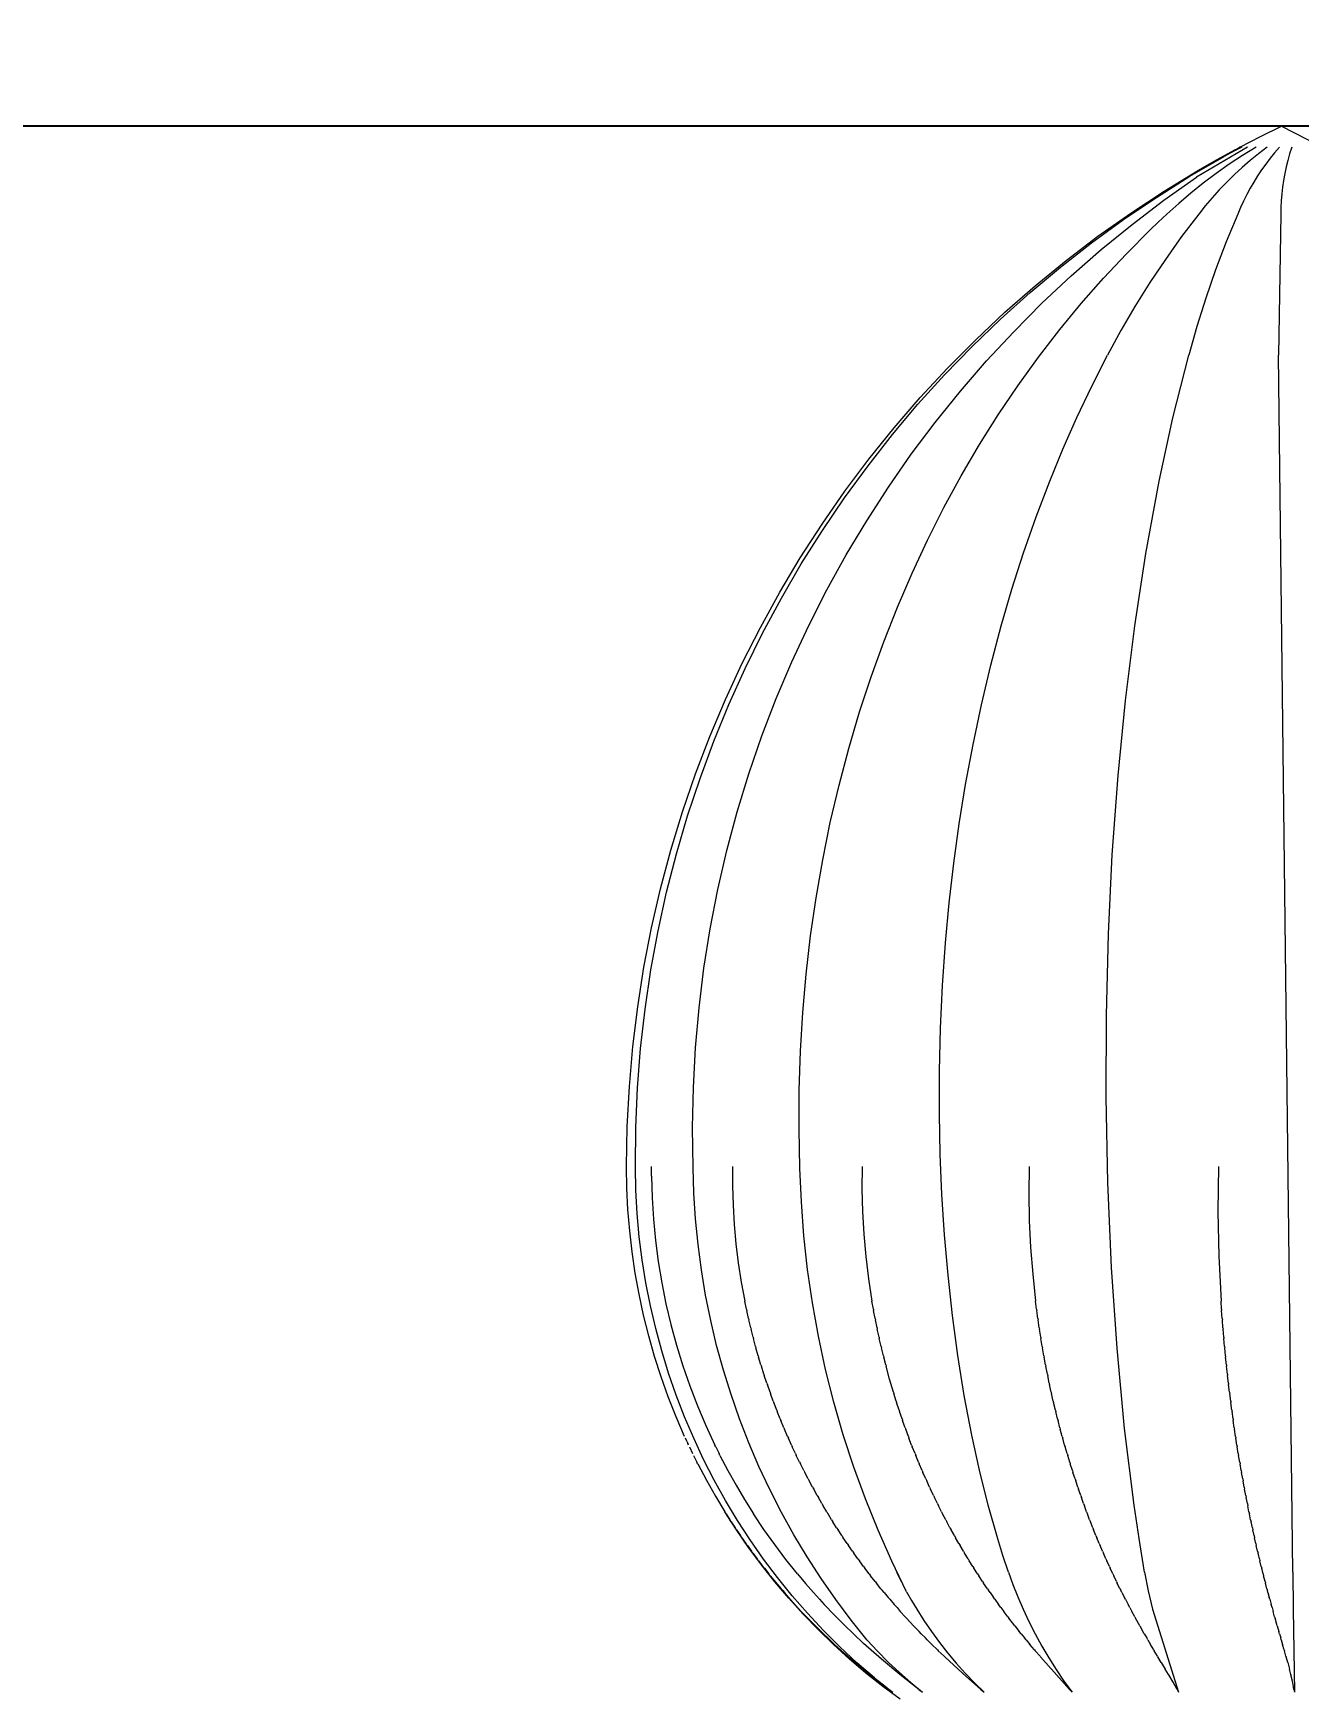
# Model space of a CAD drawing. Header units: inches. Extents: x -12 to 136, y -5 to 104.
# Drawn here: x 78.224 to 79.517, y 98.435 to 100.133 of the extents above; entities that cross this region are included whole.
import ezdxf

# ---------------------------------------------------------------- set-up
doc = ezdxf.new("R2010")
doc.units = ezdxf.units.IN
doc.layers.add('ZANO_R', color=7, linetype='Continuous', lineweight=0)
doc.layers.add('ZANO_W', color=1, linetype='Continuous', lineweight=0)
doc.styles.get("Standard").update_dxf_attribs({"font": 'ARIALUNI.TTF'})
doc.dimstyles.new('amerykanie', dxfattribs={"dimtxt": 50, "dimasz": 50, "dimexe": 0.5, "dimexo": 0.5, "dimgap": 1, "dimtad": 1, "dimdec": 0, "dimzin": 0, "dimlunit": 5, "dimtxsty": 'Standard', "dimcen": 0.09, "dimclrd": 1, "dimclre": 1, "dimclrt": 1, "dimazin": 0, "dimtfac": 1, "dimtdec": 0, "dimtmove": 0, "dimatfit": 3, "dimfxl": 1, "dimtzin": 0, "dimarcsym": 1})

# ---------------------------------------------------------------- blocks, each defined once
blk = doc.blocks.new('*D369')
at = {"layer": 'ZANO_W', "color": 1, "lineweight": -2}
for p, q in [((88.0208, 100.0382), (69.2745, 100.0382)), ((69.7745, 86.4493), (69.7745, 99.0382)), ((72.1357, 85.4493), (69.2745, 85.4493))]:
    blk.add_line(p, q, dxfattribs=at)
at = {"layer": 'ZANO_W', "color": 1}
for points in [[(69.9412, 99.0382), (69.6079, 99.0382), (69.7745, 100.0382)], [(69.6079, 86.4493), (69.9412, 86.4493), (69.7745, 85.4493)]]:
    blk.add_solid(points, dxfattribs=at)
at = {"layer": 'ZANO_W', "color": 1, "insert": (68.7554, 92.7438), "char_height": 1, "attachment_point": 5, "rotation": 90}
blk.add_mtext('14 9/16', dxfattribs=at)
blk = doc.blocks.new('*D371')
at = {"layer": 'ZANO_W', "color": 1, "lineweight": -2}
for p, q in [((78.9991, 100.0382), (66.5169, 100.0382)), ((67.0169, 37.2329), (67.0169, 99.0382)), ((78.0483, 36.2329), (66.5169, 36.2329))]:
    blk.add_line(p, q, dxfattribs=at)
at = {"layer": 'ZANO_W', "color": 1}
for points in [[(67.1836, 99.0382), (66.8503, 99.0382), (67.0169, 100.0382)], [(66.8503, 37.2329), (67.1836, 37.2329), (67.0169, 36.2329)]]:
    blk.add_solid(points, dxfattribs=at)
at = {"layer": 'ZANO_W', "color": 1, "insert": (65.9978, 68.1356), "char_height": 1, "attachment_point": 5, "rotation": 90}
blk.add_mtext('63 13/16', dxfattribs=at)
blk = doc.blocks.new('*D372')
at = {"layer": 'ZANO_W', "color": 1, "lineweight": -2}
for p, q in [((70.6162, 94.8825), (70.6162, 101.8775)), ((88.3819, 94.8825), (88.3819, 101.8775)), ((71.6162, 101.3775), (87.3819, 101.3775))]:
    blk.add_line(p, q, dxfattribs=at)
at = {"layer": 'ZANO_W', "color": 1}
for points in [[(71.6162, 101.5442), (71.6162, 101.2109), (70.6162, 101.3775)], [(87.3819, 101.2109), (87.3819, 101.5442), (88.3819, 101.3775)]]:
    blk.add_solid(points, dxfattribs=at)
at = {"layer": 'ZANO_W', "color": 1, "insert": (79.499, 102.3966), "char_height": 1, "attachment_point": 5}
blk.add_mtext('17 3/4', dxfattribs=at)

msp = doc.modelspace()

# ---------------------------------------------------------------- linework, layer by layer
at = {"layer": 'ZANO_R'}
for p, q in [((79.47772, 100.02773), (79.49909, 100.03824)), ((79.49909, 100.03824), (79.55145, 100.01152)), ((79.45657, 100.01679), (79.47772, 100.02773)), ((79.40557, 99.98712), (79.44058, 100.00739)), ((79.46455, 100.01679), (79.41234, 99.98625)), ((79.41435, 99.99329), (79.43286, 100.00388)), ((79.43054, 100.00159), (79.42961, 100.00102)), ((79.43749, 100.00565), (79.43051, 100.00163)), ((79.43337, 100.00333), (79.43061, 100.00163)), ((79.43286, 100.00388), (79.45156, 100.01412)), ((79.44656, 100.01068), (79.44058, 100.00739)), ((79.4594, 100.00835), (79.44569, 99.99944)), ((79.45263, 100.01381), (79.44656, 100.01068)), ((79.45175, 100.01417), (79.45158, 100.01408)), ((79.45173, 100.01421), (79.4557, 100.01634)), ((79.45877, 100.01679), (79.45263, 100.01381)), ((79.45657, 100.01679), (79.45571, 100.01633)), ((79.46729, 100.00339), (79.459, 99.99627)), ((79.4734, 100.01679), (79.4594, 100.00835)), ((79.4758, 100.01023), (79.46729, 100.00339)), ((79.48454, 100.01679), (79.4758, 100.01023)), ((79.48749, 100.00551), (79.48302, 99.99966)), ((79.49214, 100.01123), (79.48749, 100.00551)), ((79.49696, 100.01679), (79.49214, 100.01123)), ((79.5056, 100.00343), (79.50394, 99.99667)), ((79.50748, 100.01014), (79.5056, 100.00343)), ((79.50958, 100.01679), (79.50748, 100.01014)), ((79.37129, 99.96564), (79.40557, 99.98712)), ((79.37897, 99.9627), (79.41234, 99.98625)), ((79.37927, 99.97198), (79.41427, 99.99325)), ((79.43229, 99.99008), (79.41921, 99.98027)), ((79.44569, 99.99944), (79.43229, 99.99008)), ((79.45095, 99.98889), (79.44314, 99.98126)), ((79.459, 99.99627), (79.45095, 99.98889)), ((79.47467, 99.98753), (79.47079, 99.98127)), ((79.47875, 99.99366), (79.47467, 99.98753)), ((79.48302, 99.99966), (79.47875, 99.99366)), ((79.50249, 99.98985), (79.50125, 99.98299)), ((79.50394, 99.99667), (79.50249, 99.98985)), ((79.34503, 99.94952), (79.37927, 99.97198)), ((79.40647, 99.97003), (79.39408, 99.95937)), ((79.41921, 99.98027), (79.40647, 99.97003)), ((79.43558, 99.97337), (79.42829, 99.96524)), ((79.44314, 99.98126), (79.43558, 99.97337)), ((79.46363, 99.9684), (79.46037, 99.9618)), ((79.46711, 99.97489), (79.46363, 99.9684)), ((79.47079, 99.98127), (79.46711, 99.97489)), ((79.49945, 99.96917), (79.49888, 99.96223)), ((79.50024, 99.9761), (79.49945, 99.96917)), ((79.50125, 99.98299), (79.50024, 99.9761)), ((79.31159, 99.92587), (79.34503, 99.94952)), ((79.33777, 99.943), (79.37129, 99.96564)), ((79.34644, 99.938), (79.37897, 99.9627)), ((79.39408, 99.95937), (79.38205, 99.9483)), ((79.42126, 99.95688), (79.41451, 99.9483)), ((79.42829, 99.96524), (79.42126, 99.95688)), ((79.45731, 99.9551), (79.45448, 99.9483)), ((79.46037, 99.9618), (79.45731, 99.9551)), ((79.49853, 99.95527), (79.49841, 99.9483)), ((79.49888, 99.96223), (79.49853, 99.95527)), ((79.30505, 99.91922), (79.33777, 99.943)), ((79.31479, 99.91218), (79.34644, 99.938)), ((79.34074, 99.90806), (79.36507, 99.93233)), ((79.36507, 99.93233), (79.37326, 99.94013)), ((79.38205, 99.9483), (79.37326, 99.94013)), ((79.41451, 99.9483), (79.39711, 99.92556)), ((79.45448, 99.9483), (79.44274, 99.92013)), ((79.49841, 99.9483), (79.49615, 99.80426)), ((79.27317, 99.89431), (79.30505, 99.91922)), ((79.27899, 99.90108), (79.31159, 99.92587)), ((79.39711, 99.92556), (79.38044, 99.90228)), ((79.44274, 99.92013), (79.43187, 99.89161)), ((79.24728, 99.87517), (79.27899, 99.90108)), ((79.28406, 99.88528), (79.31479, 99.91218)), ((79.3172, 99.88299), (79.34074, 99.90806)), ((79.38044, 99.90228), (79.36452, 99.87849)), ((79.24217, 99.86832), (79.27317, 99.89431)), ((79.25427, 99.85734), (79.28406, 99.88528)), ((79.29449, 99.85716), (79.3172, 99.88299)), ((79.43187, 99.89161), (79.42187, 99.86278)), ((79.21208, 99.84128), (79.24217, 99.86832)), ((79.21648, 99.84818), (79.24728, 99.87517)), ((79.36452, 99.87849), (79.34936, 99.85421)), ((79.18664, 99.82013), (79.21648, 99.84818)), ((79.22548, 99.82837), (79.25427, 99.85734)), ((79.27265, 99.83063), (79.29449, 99.85716)), ((79.34936, 99.85421), (79.33497, 99.82945)), ((79.42187, 99.86278), (79.41277, 99.83365)), ((79.18295, 99.81321), (79.21208, 99.84128)), ((79.25076, 99.80222), (79.27265, 99.83063)), ((79.41277, 99.83365), (79.40456, 99.80426)), ((79.15779, 99.79107), (79.18664, 99.82013)), ((79.1977, 99.79842), (79.22548, 99.82837)), ((79.33497, 99.82945), (79.32137, 99.80426)), ((79.15481, 99.78416), (79.18295, 99.81321)), ((79.17099, 99.76753), (79.1977, 99.79842)), ((79.22977, 99.77312), (79.25076, 99.80222)), ((79.30527, 99.77273), (79.32137, 99.80426)), ((79.39613, 99.77231), (79.40456, 99.80426)), ((79.51088, 98.56101), (79.49615, 99.80426)), ((79.12768, 99.75414), (79.15481, 99.78416)), ((79.12997, 99.76102), (79.15779, 99.79107)), ((79.14536, 99.73573), (79.17099, 99.76753)), ((79.20972, 99.74336), (79.22977, 99.77312)), ((79.29006, 99.74076), (79.30527, 99.77273)), ((79.38827, 99.74021), (79.39613, 99.77231)), ((79.10161, 99.72321), (79.12768, 99.75414)), ((79.10321, 99.73002), (79.12997, 99.76102)), ((79.07754, 99.69811), (79.10321, 99.73002)), ((79.12084, 99.70306), (79.14536, 99.73573)), ((79.19063, 99.713), (79.20972, 99.74336)), ((79.27573, 99.70839), (79.29006, 99.74076)), ((79.37415, 99.67566), (79.38827, 99.74021)), ((79.07663, 99.6914), (79.10161, 99.72321)), ((79.17192, 99.68107), (79.19063, 99.713)), ((79.053, 99.66532), (79.07754, 99.69811)), ((79.09748, 99.66956), (79.12084, 99.70306)), ((79.26225, 99.67566), (79.27573, 99.70839)), ((79.05275, 99.65874), (79.07663, 99.6914)), ((79.15421, 99.64858), (79.17192, 99.68107)), ((79.02961, 99.63171), (79.053, 99.66532)), ((79.07529, 99.63527), (79.09748, 99.66956)), ((79.24837, 99.63918), (79.26225, 99.67566)), ((79.36049, 99.60188), (79.37415, 99.67566)), ((79.03002, 99.62528), (79.05275, 99.65874)), ((79.1374, 99.61531), (79.15421, 99.64858)), ((79.0074, 99.5973), (79.02961, 99.63171)), ((79.05431, 99.60023), (79.07529, 99.63527)), ((79.2355, 99.60235), (79.24837, 99.63918)), ((79.00846, 99.59105), (79.03002, 99.62528)), ((79.12161, 99.58154), (79.1374, 99.61531)), ((78.9864, 99.56214), (79.0074, 99.5973)), ((79.03456, 99.56448), (79.05431, 99.60023)), ((79.22361, 99.56518), (79.2355, 99.60235)), ((79.34912, 99.52772), (79.36049, 99.60188)), ((78.9881, 99.5561), (79.00846, 99.59105)), ((79.10663, 99.54674), (79.12161, 99.58154)), ((78.96663, 99.52627), (78.9864, 99.56214)), ((79.01605, 99.52807), (79.03456, 99.56448)), ((79.21267, 99.52772), (79.22361, 99.56518)), ((78.96895, 99.52047), (78.9881, 99.5561)), ((79.09268, 99.51149), (79.10663, 99.54674)), ((78.94812, 99.48974), (78.96663, 99.52627)), ((78.99882, 99.49104), (79.01605, 99.52807)), ((79.20207, 99.4876), (79.21267, 99.52772)), ((79.33961, 99.45139), (79.34912, 99.52772)), ((78.95105, 99.48419), (78.96895, 99.52047)), ((79.07979, 99.47584), (79.09268, 99.51149)), ((78.98289, 99.45343), (78.99882, 99.49104)), ((78.93089, 99.45259), (78.94812, 99.48974)), ((78.93441, 99.44732), (78.95105, 99.48419)), ((79.06797, 99.43984), (79.07979, 99.47584)), ((79.19251, 99.44722), (79.20207, 99.4876)), ((78.91496, 99.41486), (78.93089, 99.45259)), ((78.91905, 99.4099), (78.93441, 99.44732)), ((78.96827, 99.41529), (78.98289, 99.45343)), ((79.05696, 99.40265), (79.06797, 99.43984)), ((79.18396, 99.40661), (79.19251, 99.44722)), ((79.33212, 99.37483), (79.33961, 99.45139)), ((78.90036, 99.3766), (78.91496, 99.41486)), ((78.90499, 99.37196), (78.91905, 99.4099)), ((78.95499, 99.37667), (78.96827, 99.41529)), ((79.17639, 99.36581), (79.18396, 99.40661)), ((79.04704, 99.36515), (79.05696, 99.40265)), ((78.88709, 99.33786), (78.90036, 99.3766)), ((78.89226, 99.33357), (78.90499, 99.37196)), ((78.94305, 99.33761), (78.95499, 99.37667)), ((79.32623, 99.29397), (79.33212, 99.37483)), ((79.03812, 99.32698), (79.04704, 99.36515)), ((79.1699, 99.32555), (79.17639, 99.36581)), ((78.87517, 99.29868), (78.88709, 99.33786)), ((78.88086, 99.29475), (78.89226, 99.33357)), ((78.93247, 99.29816), (78.94305, 99.33761)), ((79.0303, 99.28857), (79.03812, 99.32698)), ((79.16433, 99.28516), (79.1699, 99.32555)), ((78.86462, 99.25911), (78.87517, 99.29868)), ((78.8708, 99.25557), (78.88086, 99.29475)), ((78.92327, 99.25837), (78.93247, 99.29816)), ((79.02358, 99.24988), (79.0303, 99.28857)), ((79.3223, 99.21298), (79.32623, 99.29397)), ((79.15967, 99.24466), (79.16433, 99.28516)), ((78.85545, 99.2192), (78.86462, 99.25911)), ((78.86211, 99.21606), (78.8708, 99.25557)), ((78.91545, 99.21828), (78.92327, 99.25837)), ((79.01795, 99.21101), (79.02358, 99.24988)), ((79.15589, 99.20406), (79.15967, 99.24466)), ((78.84768, 99.17899), (78.85545, 99.2192)), ((78.85478, 99.17628), (78.86211, 99.21606)), ((78.90903, 99.17795), (78.91545, 99.21828)), ((79.01342, 99.17199), (79.01795, 99.21101)), ((79.15281, 99.1604), (79.15589, 99.20406)), ((79.32018, 99.12963), (79.3223, 99.21298)), ((78.8413, 99.13854), (78.84768, 99.17899)), ((78.84884, 99.13627), (78.85478, 99.17628)), ((78.90402, 99.13741), (78.90903, 99.17795)), ((79.00998, 99.13287), (79.01342, 99.17199)), ((79.15073, 99.11667), (79.15281, 99.1604)), ((78.83634, 99.09789), (78.8413, 99.13854)), ((78.84428, 99.09607), (78.84884, 99.13627)), ((78.90041, 99.09673), (78.90402, 99.13741)), ((79.0076, 99.09315), (79.00998, 99.13287)), ((79.31995, 99.04626), (79.32018, 99.12963)), ((79.14965, 99.07291), (79.15073, 99.11667)), ((78.83279, 99.05709), (78.83634, 99.09789)), ((78.84111, 99.05574), (78.84428, 99.09607)), ((78.89822, 99.05595), (78.90041, 99.09673)), ((79.00633, 99.05335), (79.0076, 99.09315)), ((79.14957, 99.02914), (79.14965, 99.07291)), ((78.83066, 99.01619), (78.83279, 99.05709)), ((78.83933, 99.01533), (78.84111, 99.05574)), ((78.89744, 99.01511), (78.89822, 99.05595)), ((79.00617, 99.01354), (79.00633, 99.05335)), ((79.32171, 98.95921), (79.31995, 99.04626)), ((78.82995, 98.97524), (78.83066, 99.01619)), ((78.83896, 98.97488), (78.83933, 99.01533)), ((78.89808, 98.97427), (78.89744, 99.01511)), ((79.15041, 98.98786), (79.14957, 99.02914)), ((79.00712, 98.97375), (79.00617, 99.01354)), ((79.15215, 98.94662), (79.15041, 98.98786)), ((78.8303, 98.95337), (78.82995, 98.97522)), ((78.83944, 98.95109), (78.83896, 98.97488)), ((78.85542, 98.96536), (78.85543, 98.97524)), ((78.85542, 98.96536), (78.85601, 98.9435)), ((78.89881, 98.94805), (78.89808, 98.97427)), ((78.93809, 98.97524), (78.93808, 98.95551)), ((79.00853, 98.93917), (79.00712, 98.97375)), ((79.0706, 98.97524), (79.07046, 98.95227)), ((79.24118, 98.97524), (79.24088, 98.94773)), ((79.43468, 98.97524), (79.43413, 98.92946)), ((78.83137, 98.93155), (78.8303, 98.95337)), ((78.84076, 98.92732), (78.83944, 98.95109)), ((78.90044, 98.92187), (78.89881, 98.94805)), ((78.93808, 98.95551), (78.93868, 98.93579)), ((79.07046, 98.95227), (79.07106, 98.9293)), ((79.24088, 98.94773), (79.24139, 98.92022)), ((79.32554, 98.87222), (79.32171, 98.95921)), ((78.83315, 98.90978), (78.83137, 98.93155)), ((78.85601, 98.9435), (78.85734, 98.92166)), ((78.93868, 98.93579), (78.93989, 98.91609)), ((79.01113, 98.90465), (79.00853, 98.93917)), ((79.1548, 98.90542), (79.15215, 98.94662)), ((78.8429, 98.90362), (78.84076, 98.92732)), ((78.85734, 98.92166), (78.85942, 98.89988)), ((78.90295, 98.89576), (78.90044, 98.92187)), ((78.93989, 98.91609), (78.9417, 98.89644)), ((79.07106, 98.9293), (79.07238, 98.90636)), ((79.24139, 98.92022), (79.24273, 98.89274)), ((79.43413, 98.92946), (79.43501, 98.88368)), ((78.83563, 98.88807), (78.83315, 98.90978)), ((78.84586, 98.88001), (78.8429, 98.90362)), ((78.85942, 98.89988), (78.86224, 98.87818)), ((78.9417, 98.89644), (78.9441, 98.87686)), ((79.01491, 98.87024), (79.01113, 98.90465)), ((79.07238, 98.90636), (79.07443, 98.88347)), ((79.15837, 98.86429), (79.1548, 98.90542)), ((78.83883, 98.86646), (78.83563, 98.88807)), ((78.84965, 98.85651), (78.84586, 98.88001)), ((78.90637, 98.86975), (78.90295, 98.89576)), ((79.07443, 98.88347), (79.0772, 98.86066)), ((79.24273, 98.89274), (79.24488, 98.86531)), ((79.43501, 98.88368), (79.43733, 98.83796)), ((78.84272, 98.84496), (78.83883, 98.86646)), ((78.86224, 98.87818), (78.86579, 98.8566)), ((78.91067, 98.84388), (78.90637, 98.86975)), ((78.9441, 98.87686), (78.94711, 98.85736)), ((79.01986, 98.83598), (79.01491, 98.87024)), ((79.16291, 98.8232), (79.15837, 98.86429)), ((79.24488, 98.86531), (79.24785, 98.83796)), ((79.33114, 98.78989), (79.32554, 98.87222)), ((78.85424, 98.83316), (78.84965, 98.85651)), ((78.86579, 98.8566), (78.87008, 98.83514)), ((78.94711, 98.85736), (78.95071, 98.83795)), ((79.0772, 98.86066), (79.08069, 98.83796)), ((78.84731, 98.8236), (78.84272, 98.84496)), ((78.85965, 98.80999), (78.85424, 98.83316)), ((78.87008, 98.83514), (78.8751, 98.81385)), ((78.91585, 98.81816), (78.91067, 98.84388)), ((78.95247, 98.8295), (78.95072, 98.83796)), ((78.95247, 98.8295), (78.95272, 98.82831)), ((78.95458, 98.81997), (78.95272, 98.82831)), ((79.02599, 98.80191), (79.01986, 98.83598)), ((79.08217, 98.8295), (79.08069, 98.83796)), ((79.08217, 98.8295), (79.08239, 98.82831)), ((79.08395, 98.81997), (79.08239, 98.82831)), ((79.24892, 98.8295), (79.24785, 98.83796)), ((79.24892, 98.8295), (79.24908, 98.82831)), ((79.25022, 98.81997), (79.24908, 98.82831)), ((79.4379, 98.8295), (79.43733, 98.83796)), ((79.4379, 98.8295), (79.43798, 98.82831)), ((79.43859, 98.81997), (79.43798, 98.82831)), ((78.8526, 98.80241), (78.84731, 98.8236)), ((78.8751, 98.81385), (78.88084, 98.79274)), ((78.92191, 98.79264), (78.91585, 98.81816)), ((78.95458, 98.81997), (78.95487, 98.8187)), ((78.95683, 98.81047), (78.95487, 98.8187)), ((79.08395, 98.81997), (79.0842, 98.8187)), ((79.08586, 98.81047), (79.0842, 98.8187)), ((79.16845, 98.78223), (79.16291, 98.8232)), ((79.25022, 98.81997), (79.2504, 98.8187)), ((79.25161, 98.81047), (79.2504, 98.8187)), ((79.43859, 98.81997), (79.43869, 98.8187)), ((79.43934, 98.81047), (79.43869, 98.8187)), ((78.85857, 98.78139), (78.8526, 98.80241)), ((78.86586, 98.78701), (78.85965, 98.80999)), ((78.95683, 98.81047), (78.95716, 98.80913)), ((78.95922, 98.80099), (78.95716, 98.80913)), ((78.95922, 98.80099), (78.95958, 98.79959)), ((78.96175, 98.79154), (78.95958, 98.79959)), ((79.03328, 98.76807), (79.02599, 98.80191)), ((79.08586, 98.81047), (79.08614, 98.80913)), ((79.08788, 98.80099), (79.08614, 98.80913)), ((79.08788, 98.80099), (79.08819, 98.79959)), ((79.09003, 98.79154), (79.08819, 98.79959)), ((79.25161, 98.81047), (79.25181, 98.80913)), ((79.25309, 98.80099), (79.25181, 98.80913)), ((79.25309, 98.80099), (79.25331, 98.79959)), ((79.25466, 98.79154), (79.25331, 98.79959)), ((79.43934, 98.81047), (79.43946, 98.80913)), ((79.44015, 98.80099), (79.43945, 98.80913)), ((79.44015, 98.80099), (79.44027, 98.79959)), ((79.44101, 98.79154), (79.44027, 98.79959)), ((78.86522, 98.76058), (78.85857, 98.78139)), ((78.87286, 98.76427), (78.86586, 98.78701)), ((78.88084, 98.79274), (78.88729, 98.77184)), ((78.92884, 98.76734), (78.92191, 98.79264)), ((78.96175, 98.79154), (78.96215, 98.7901)), ((78.96443, 98.78211), (78.96215, 98.7901)), ((78.96443, 98.78211), (78.96485, 98.78065)), ((78.96724, 98.77271), (78.96485, 98.78065)), ((79.09003, 98.79154), (79.09037, 98.7901)), ((79.0923, 98.78211), (79.09037, 98.7901)), ((79.0923, 98.78211), (79.09267, 98.78065)), ((79.0947, 98.77271), (79.09267, 98.78065)), ((79.17505, 98.74142), (79.16845, 98.78223)), ((79.25466, 98.79154), (79.25491, 98.7901)), ((79.25632, 98.78211), (79.25491, 98.7901)), ((79.25632, 98.78211), (79.25659, 98.78065)), ((79.25808, 98.77271), (79.25659, 98.78065)), ((79.33888, 98.70773), (79.33114, 98.78989)), ((79.44101, 98.79154), (79.44114, 98.7901)), ((79.44192, 98.78211), (79.44114, 98.7901)), ((79.44192, 98.78211), (79.44206, 98.78065)), ((79.44288, 98.77271), (79.44206, 98.78065)), ((78.87255, 98.74), (78.86522, 98.76058)), ((78.88065, 98.74178), (78.87286, 98.76427)), ((78.88729, 98.77184), (78.89446, 98.75116)), ((78.93663, 98.7423), (78.92884, 98.76734)), ((78.96725, 98.77271), (78.96769, 98.77125)), ((78.9702, 98.76333), (78.96769, 98.77125)), ((78.9702, 98.76333), (78.97067, 98.7619)), ((78.97329, 98.75402), (78.97067, 98.7619)), ((79.04173, 98.7345), (79.03328, 98.76807)), ((79.0947, 98.77271), (79.09508, 98.77125)), ((79.09871, 98.75797), (79.09508, 98.77125)), ((79.25808, 98.77271), (79.25836, 98.77125)), ((79.25993, 98.76333), (79.25836, 98.77125)), ((79.25993, 98.76333), (79.26022, 98.7619)), ((79.26186, 98.75402), (79.26022, 98.7619)), ((79.44288, 98.77271), (79.44303, 98.77125)), ((79.4439, 98.76333), (79.44303, 98.77125)), ((79.4439, 98.76333), (79.44406, 98.7619)), ((79.44496, 98.75402), (79.44406, 98.7619)), ((78.89446, 98.75116), (78.90232, 98.73075)), ((78.9733, 98.75402), (78.97378, 98.75259)), ((78.97651, 98.74476), (78.97378, 98.75259)), ((78.97651, 98.74476), (78.97703, 98.74333)), ((78.97986, 98.73559), (78.97703, 98.74333)), ((79.10258, 98.74476), (79.09871, 98.75797)), ((79.10258, 98.74476), (79.10301, 98.74333)), ((79.10542, 98.73559), (79.10301, 98.74333)), ((79.26186, 98.75402), (79.26216, 98.75259)), ((79.26387, 98.74476), (79.26216, 98.75259)), ((79.26387, 98.74476), (79.26419, 98.74333)), ((79.26596, 98.73559), (79.26419, 98.74333)), ((79.44496, 98.75402), (79.44513, 98.75259)), ((79.44607, 98.74476), (79.44513, 98.75259)), ((79.44607, 98.74476), (79.44624, 98.74333)), ((79.44722, 98.73559), (79.44624, 98.74333)), ((78.88054, 98.71967), (78.87255, 98.74)), ((78.88921, 98.71958), (78.88065, 98.74178)), ((78.90232, 98.73075), (78.91088, 98.71061)), ((78.94527, 98.71753), (78.93663, 98.7423)), ((78.97986, 98.73559), (78.9804, 98.73413)), ((78.98332, 98.72649), (78.9804, 98.73413)), ((78.98332, 98.72649), (78.98391, 98.72499)), ((79.05133, 98.70124), (79.04173, 98.7345)), ((79.10542, 98.73559), (79.10588, 98.73413)), ((79.10837, 98.72649), (79.10589, 98.73413)), ((79.10837, 98.72649), (79.10887, 98.72499)), ((79.18277, 98.7008), (79.17505, 98.74142)), ((79.26596, 98.73559), (79.2663, 98.73413)), ((79.26813, 98.72649), (79.26631, 98.73413)), ((79.26813, 98.72649), (79.2685, 98.72499)), ((79.44722, 98.73559), (79.44741, 98.73413)), ((79.44842, 98.72649), (79.44741, 98.73413)), ((79.44842, 98.72649), (79.44862, 98.72499)), ((78.88919, 98.69961), (78.88054, 98.71967)), ((78.89855, 98.69768), (78.88921, 98.71958)), ((78.91088, 98.71061), (78.92011, 98.69078)), ((78.95476, 98.69307), (78.94527, 98.71753)), ((78.98691, 98.71746), (78.98391, 98.72499)), ((78.98691, 98.71746), (78.98755, 98.7159)), ((78.99063, 98.7085), (78.98755, 98.7159)), ((79.11142, 98.71746), (79.10887, 98.72499)), ((79.11142, 98.71746), (79.11196, 98.7159)), ((79.11458, 98.7085), (79.11196, 98.7159)), ((79.27038, 98.71746), (79.2685, 98.72499)), ((79.27038, 98.71746), (79.27078, 98.7159)), ((79.2727, 98.7085), (79.27078, 98.7159)), ((79.44966, 98.71746), (79.44862, 98.72499)), ((79.44966, 98.71746), (79.44988, 98.7159)), ((79.45094, 98.7085), (79.44988, 98.7159)), ((78.89175, 98.69401), (78.88996, 98.69792)), ((78.89175, 98.69401), (78.89251, 98.69238)), ((78.89326, 98.69078), (78.89251, 98.69238)), ((78.90863, 98.67613), (78.89855, 98.69768)), ((78.96508, 98.66896), (78.95476, 98.69307)), ((78.99063, 98.7085), (78.99131, 98.70688)), ((78.99446, 98.69961), (78.99131, 98.70688)), ((78.99446, 98.69961), (78.99521, 98.69792)), ((78.99842, 98.69078), (78.99521, 98.69792)), ((79.06206, 98.66833), (79.05133, 98.70124)), ((79.11458, 98.7085), (79.11516, 98.70688)), ((79.11784, 98.69961), (79.11517, 98.70688)), ((79.11784, 98.69961), (79.11848, 98.69792)), ((79.12121, 98.69078), (79.11848, 98.69792)), ((79.19061, 98.66498), (79.18277, 98.7008)), ((79.2727, 98.7085), (79.27313, 98.70688)), ((79.2751, 98.69961), (79.27313, 98.70688)), ((79.2751, 98.69961), (79.27557, 98.69792)), ((79.27757, 98.69078), (79.27557, 98.69792)), ((79.34855, 98.6294), (79.33888, 98.70773)), ((79.45094, 98.7085), (79.45117, 98.70688)), ((79.45226, 98.69961), (79.45118, 98.70688)), ((79.45226, 98.69961), (79.45252, 98.69792)), ((79.45362, 98.69078), (79.45252, 98.69792)), ((78.89409, 98.68902), (78.89745, 98.68203)), ((78.89834, 98.68019), (78.90176, 98.67334)), ((78.91947, 98.65494), (78.90863, 98.67613)), ((78.92097, 98.68902), (78.92012, 98.69078)), ((78.92097, 98.68902), (78.92444, 98.68203)), ((78.92537, 98.68019), (78.92444, 98.68203)), ((78.92537, 98.68019), (78.93337, 98.66492)), ((78.99842, 98.69078), (78.99922, 98.68903)), ((79.00249, 98.68203), (78.99922, 98.68903)), ((79.00249, 98.68203), (79.00337, 98.68019)), ((79.00669, 98.67334), (79.00337, 98.68019)), ((79.12121, 98.69078), (79.12189, 98.68903)), ((79.12467, 98.68203), (79.12189, 98.68903)), ((79.12467, 98.68203), (79.12542, 98.68019)), ((79.12824, 98.67334), (79.12542, 98.68019)), ((79.27757, 98.69078), (79.27808, 98.68903)), ((79.28012, 98.68203), (79.27808, 98.68903)), ((79.28012, 98.68203), (79.28067, 98.68019)), ((79.28274, 98.67334), (79.28067, 98.68019)), ((79.45362, 98.69078), (79.4539, 98.68903)), ((79.45503, 98.68203), (79.4539, 98.68903)), ((79.45503, 98.68203), (79.45533, 98.68019)), ((79.45647, 98.67334), (79.45533, 98.68019)), ((78.90273, 98.67143), (78.90176, 98.67334)), ((78.90273, 98.67143), (78.91146, 98.6549)), ((78.93337, 98.66492), (78.94177, 98.64986)), ((78.97622, 98.64521), (78.96508, 98.66896)), ((79.00669, 98.67334), (79.00763, 98.67143)), ((79.01101, 98.66472), (79.00763, 98.67143)), ((79.01101, 98.66472), (79.01203, 98.66273)), ((79.01545, 98.65616), (79.01203, 98.66273)), ((79.07392, 98.63581), (79.06206, 98.66833)), ((79.12824, 98.67334), (79.12904, 98.67143)), ((79.13191, 98.66472), (79.12904, 98.67143)), ((79.13191, 98.66472), (79.13278, 98.66273)), ((79.13568, 98.65616), (79.13278, 98.66273)), ((79.19948, 98.6294), (79.19061, 98.66498)), ((79.28274, 98.67334), (79.28333, 98.67143)), ((79.28544, 98.66472), (79.28333, 98.67143)), ((79.28544, 98.66472), (79.28607, 98.66273)), ((79.28821, 98.65616), (79.28607, 98.66273)), ((79.45647, 98.67334), (79.45679, 98.67143)), ((79.45795, 98.66472), (79.45679, 98.67143)), ((79.45795, 98.66472), (79.4583, 98.66273)), ((79.45947, 98.65616), (79.4583, 98.66273)), ((78.91146, 98.6549), (78.92065, 98.63863)), ((78.93103, 98.63414), (78.91947, 98.65494)), ((78.94177, 98.64986), (78.95056, 98.63502)), ((78.98816, 98.62186), (78.97622, 98.64521)), ((79.01545, 98.65616), (79.01654, 98.6541)), ((79.02001, 98.64768), (79.01654, 98.6541)), ((79.02001, 98.64768), (79.02117, 98.64556)), ((79.02469, 98.63926), (79.02117, 98.64556)), ((79.13568, 98.65616), (79.13661, 98.6541)), ((79.13955, 98.64768), (79.13661, 98.6541)), ((79.13955, 98.64768), (79.14054, 98.64556)), ((79.14353, 98.63926), (79.14054, 98.64556)), ((79.28821, 98.65616), (79.28889, 98.6541)), ((79.29105, 98.64768), (79.28889, 98.6541)), ((79.29105, 98.64768), (79.29177, 98.64556)), ((79.29396, 98.63926), (79.29177, 98.64556)), ((79.45947, 98.65616), (79.45984, 98.6541)), ((79.46102, 98.64768), (79.45984, 98.6541)), ((79.46102, 98.64768), (79.46142, 98.64556)), ((79.46262, 98.63926), (79.46142, 98.64556)), ((78.92065, 98.63863), (78.9303, 98.62263)), ((78.9433, 98.61375), (78.93103, 98.63414)), ((78.95056, 98.63502), (78.95974, 98.62042)), ((79.02469, 98.63926), (79.02591, 98.6371)), ((79.02948, 98.63091), (79.02591, 98.6371)), ((79.02948, 98.63091), (79.03077, 98.62872)), ((79.0344, 98.62263), (79.03077, 98.62872)), ((79.08688, 98.60371), (79.07392, 98.63581)), ((79.14353, 98.63926), (79.14456, 98.6371)), ((79.1476, 98.63091), (79.14457, 98.6371)), ((79.1476, 98.63091), (79.14868, 98.62872)), ((79.15177, 98.62263), (79.14869, 98.62872)), ((79.20922, 98.59502), (79.19948, 98.6294)), ((79.29396, 98.63926), (79.29472, 98.6371)), ((79.29694, 98.63091), (79.29472, 98.6371)), ((79.29694, 98.63091), (79.29774, 98.62872)), ((79.29999, 98.62263), (79.29774, 98.62872)), ((79.35363, 98.59516), (79.34855, 98.6294)), ((79.46262, 98.63926), (79.46303, 98.6371)), ((79.46425, 98.63091), (79.46303, 98.6371)), ((79.46425, 98.63091), (79.46468, 98.62872)), ((79.46591, 98.62263), (79.46468, 98.62872)), ((78.94214, 98.60409), (78.93024, 98.62259)), ((78.93168, 98.62042), (78.9303, 98.62263)), ((78.93167, 98.62042), (78.9355, 98.61441)), ((78.93692, 98.61221), (78.9355, 98.61441)), ((78.93692, 98.61221), (78.94082, 98.60627)), ((78.95628, 98.5938), (78.9433, 98.61375)), ((78.97031, 98.6046), (78.95974, 98.62042)), ((79.0009, 98.59892), (78.98816, 98.62186)), ((79.0344, 98.62263), (79.03573, 98.62042)), ((79.03944, 98.61441), (79.03574, 98.62042)), ((79.03944, 98.61441), (79.04081, 98.61221)), ((79.04459, 98.60627), (79.04081, 98.61221)), ((79.15177, 98.62263), (79.1529, 98.62042)), ((79.15604, 98.61441), (79.1529, 98.62042)), ((79.15604, 98.61441), (79.1572, 98.61221)), ((79.1604, 98.60627), (79.1572, 98.61221)), ((79.29999, 98.62263), (79.30082, 98.62042)), ((79.30312, 98.61441), (79.30082, 98.62042)), ((79.30312, 98.61441), (79.30397, 98.61221)), ((79.30631, 98.60627), (79.30397, 98.61221)), ((79.46591, 98.62263), (79.46636, 98.62042)), ((79.46761, 98.61441), (79.46636, 98.62042)), ((79.46761, 98.61441), (79.46808, 98.61221)), ((79.46935, 98.60627), (79.46808, 98.61221)), ((78.94228, 98.60409), (78.94082, 98.60627)), ((78.95464, 98.58599), (78.94214, 98.60409)), ((78.94228, 98.60409), (78.94627, 98.5982)), ((78.94775, 98.59606), (78.94627, 98.5982)), ((78.94775, 98.59606), (78.95185, 98.59021)), ((78.96995, 98.57432), (78.95628, 98.5938)), ((78.98132, 98.58909), (78.97031, 98.6046)), ((79.01441, 98.57644), (79.0009, 98.59892)), ((79.04459, 98.60627), (79.046, 98.60409)), ((79.04986, 98.5982), (79.046, 98.60409)), ((79.04986, 98.5982), (79.05129, 98.59606)), ((79.05525, 98.5902), (79.05129, 98.59606)), ((79.10094, 98.57208), (79.08688, 98.60371)), ((79.1604, 98.60627), (79.1616, 98.60409)), ((79.16487, 98.5982), (79.1616, 98.60409)), ((79.16487, 98.5982), (79.16608, 98.59606)), ((79.16943, 98.59021), (79.16608, 98.59606)), ((79.21454, 98.57796), (79.20922, 98.59502)), ((79.30631, 98.60627), (79.30718, 98.60409)), ((79.30957, 98.5982), (79.30718, 98.60409)), ((79.30957, 98.5982), (79.31045, 98.59606)), ((79.3129, 98.59021), (79.31046, 98.59606)), ((79.35932, 98.56101), (79.35363, 98.59516)), ((79.46935, 98.60627), (79.46982, 98.60409)), ((79.47112, 98.5982), (79.46982, 98.60409)), ((79.47112, 98.5982), (79.47159, 98.59606)), ((79.47292, 98.59021), (79.47159, 98.59606)), ((78.95333, 98.58811), (78.95184, 98.5902)), ((78.95333, 98.58812), (78.95755, 98.58229)), ((78.96772, 98.56831), (78.95464, 98.58599)), ((78.95903, 98.58026), (78.95754, 98.58228)), ((78.95903, 98.58026), (78.96337, 98.57445)), ((78.96484, 98.5725), (78.96336, 98.57445)), ((78.98428, 98.55532), (78.96995, 98.57432)), ((78.99277, 98.5739), (78.98132, 98.58909)), ((79.00466, 98.55904), (78.99277, 98.5739)), ((79.02869, 98.55444), (79.01441, 98.57644)), ((79.05525, 98.59021), (79.05669, 98.58812)), ((79.06075, 98.58228), (79.05669, 98.58811)), ((79.06075, 98.58229), (79.06219, 98.58026)), ((79.06637, 98.57445), (79.06219, 98.58026)), ((79.06637, 98.57445), (79.06779, 98.5725)), ((79.16943, 98.59021), (79.17065, 98.58811)), ((79.17408, 98.58228), (79.17064, 98.58811)), ((79.17409, 98.58229), (79.1753, 98.58026)), ((79.17883, 98.57445), (79.1753, 98.58026)), ((79.17883, 98.57445), (79.18003, 98.5725)), ((79.22018, 98.56101), (79.21454, 98.57796)), ((79.3129, 98.59021), (79.31379, 98.58811)), ((79.31629, 98.58228), (79.31379, 98.58811)), ((79.3163, 98.58229), (79.31718, 98.58026)), ((79.31975, 98.57445), (79.31718, 98.58026)), ((79.31975, 98.57445), (79.32063, 98.5725)), ((79.47292, 98.59021), (79.47339, 98.58811)), ((79.47475, 98.58229), (79.4734, 98.58811)), ((79.47475, 98.58229), (79.47522, 98.58026)), ((79.4766, 98.57445), (79.47522, 98.58026)), ((79.47661, 98.57445), (79.47708, 98.5725)), ((78.96484, 98.5725), (78.9693, 98.5667)), ((78.98138, 98.55106), (78.96772, 98.56831)), ((78.97076, 98.56483), (78.9693, 98.5667)), ((78.97076, 98.56483), (78.97535, 98.55904)), ((78.97679, 98.55725), (78.97535, 98.55904)), ((78.97679, 98.55725), (78.98775, 98.54404)), ((79.00466, 98.55904), (79.01268, 98.54948)), ((79.07208, 98.5667), (79.06779, 98.5725)), ((79.07209, 98.5667), (79.07349, 98.56483)), ((79.0779, 98.55904), (79.07349, 98.56483)), ((79.0779, 98.55904), (79.07929, 98.55725)), ((79.08381, 98.55149), (79.07929, 98.55725)), ((79.11607, 98.54095), (79.10094, 98.57208)), ((79.10582, 98.56101), (79.11062, 98.5513)), ((79.18366, 98.5667), (79.18003, 98.5725)), ((79.18366, 98.5667), (79.18485, 98.56483)), ((79.18857, 98.55904), (79.18485, 98.56483)), ((79.18857, 98.55904), (79.18974, 98.55725)), ((79.19355, 98.55149), (79.18974, 98.55725)), ((79.22018, 98.56101), (79.22477, 98.54822)), ((79.32326, 98.5667), (79.32062, 98.5725)), ((79.32326, 98.5667), (79.32413, 98.56483)), ((79.32683, 98.55904), (79.32412, 98.56483)), ((79.32683, 98.55904), (79.32768, 98.55725)), ((79.33044, 98.55149), (79.32768, 98.55725)), ((79.35932, 98.56101), (79.36299, 98.54199)), ((79.47849, 98.5667), (79.47707, 98.5725)), ((79.47849, 98.5667), (79.47895, 98.56483)), ((79.48039, 98.55904), (79.47895, 98.56483)), ((79.48039, 98.55904), (79.48085, 98.55725)), ((79.48232, 98.55149), (79.48085, 98.55725)), ((79.51088, 98.56101), (79.51123, 98.52311)), ((78.9956, 98.53428), (78.98138, 98.55106)), ((78.99926, 98.53683), (78.98428, 98.55532)), ((78.98918, 98.54237), (78.98775, 98.54404)), ((78.98918, 98.54237), (78.99117, 98.54007)), ((78.99973, 98.53038), (78.99117, 98.54007)), ((79.01268, 98.54948), (79.02088, 98.54007)), ((79.02701, 98.53325), (79.02088, 98.54007)), ((79.04371, 98.53293), (79.02869, 98.55444)), ((79.08381, 98.55149), (79.08519, 98.54976)), ((79.08981, 98.54404), (79.08518, 98.54976)), ((79.08981, 98.54404), (79.09117, 98.54237)), ((79.09308, 98.54007), (79.09117, 98.54237)), ((79.09308, 98.54007), (79.09724, 98.5351)), ((79.11607, 98.54095), (79.1211, 98.53196)), ((79.19355, 98.55149), (79.19471, 98.54976)), ((79.19861, 98.54404), (79.19471, 98.54976)), ((79.19861, 98.54404), (79.19975, 98.54237)), ((79.20136, 98.54007), (79.19975, 98.54237)), ((79.20136, 98.54007), (79.20486, 98.5351)), ((79.22477, 98.54822), (79.22975, 98.53559)), ((79.33044, 98.55149), (79.33128, 98.54976)), ((79.3341, 98.54404), (79.33128, 98.54976)), ((79.3341, 98.54404), (79.33493, 98.54237)), ((79.33609, 98.54007), (79.33493, 98.54237)), ((79.33609, 98.54007), (79.33862, 98.5351)), ((79.36299, 98.54199), (79.36732, 98.52311)), ((79.48232, 98.55149), (79.48276, 98.54976)), ((79.48426, 98.54404), (79.48276, 98.54976)), ((79.48426, 98.54404), (79.4847, 98.54237)), ((79.48531, 98.54007), (79.4847, 98.54237)), ((79.48531, 98.54007), (79.48664, 98.5351)), ((79.01036, 98.51797), (78.9956, 98.53428)), ((79.01488, 98.51887), (78.99926, 98.53683)), ((79.00848, 98.52086), (78.99973, 98.53038)), ((79.02701, 98.53325), (79.03192, 98.52793)), ((79.04196, 98.51738), (79.03192, 98.52793)), ((79.05946, 98.51195), (79.04371, 98.53293)), ((79.09881, 98.53325), (79.09724, 98.5351)), ((79.09881, 98.53325), (79.10339, 98.52793)), ((79.10626, 98.52465), (79.1034, 98.52793)), ((79.10626, 98.52465), (79.10962, 98.52086)), ((79.1211, 98.53196), (79.12635, 98.52311)), ((79.12635, 98.52311), (79.13371, 98.51155)), ((79.20618, 98.53325), (79.20486, 98.5351)), ((79.20618, 98.53325), (79.21003, 98.52793)), ((79.21244, 98.52465), (79.21003, 98.52793)), ((79.21244, 98.52465), (79.21526, 98.52086)), ((79.22975, 98.53559), (79.23511, 98.52311)), ((79.23511, 98.52311), (79.24109, 98.51033)), ((79.33957, 98.53325), (79.33862, 98.5351)), ((79.33957, 98.53325), (79.34235, 98.52793)), ((79.34409, 98.52465), (79.34235, 98.52793)), ((79.34408, 98.52465), (79.34611, 98.52086)), ((79.36732, 98.52311), (79.39403, 98.43819)), ((79.48714, 98.53325), (79.48664, 98.5351)), ((79.48714, 98.53325), (79.4886, 98.52793)), ((79.48951, 98.52465), (79.4886, 98.52793)), ((79.4895, 98.52465), (79.49056, 98.52086)), ((79.51123, 98.52311), (79.51228, 98.43819)), ((79.00848, 98.52086), (79.01379, 98.51527)), ((79.02565, 98.50216), (79.01036, 98.51797)), ((79.02183, 98.50705), (79.01379, 98.51527)), ((79.03111, 98.50147), (79.01488, 98.51887)), ((79.02183, 98.50705), (79.02281, 98.50607)), ((79.02865, 98.5003), (79.02281, 98.50607)), ((79.05221, 98.50705), (79.04196, 98.51738)), ((79.05221, 98.50705), (79.0621, 98.49748)), ((79.07591, 98.49153), (79.05946, 98.51195)), ((79.11467, 98.51527), (79.10962, 98.52086)), ((79.11467, 98.51527), (79.11593, 98.5139)), ((79.12322, 98.50607), (79.11593, 98.5139)), ((79.12322, 98.50607), (79.12874, 98.5003)), ((79.13371, 98.51155), (79.14145, 98.50024)), ((79.21949, 98.51527), (79.21526, 98.52086)), ((79.21949, 98.51527), (79.22054, 98.5139)), ((79.22664, 98.50607), (79.22054, 98.5139)), ((79.22664, 98.50607), (79.23124, 98.5003)), ((79.24109, 98.51033), (79.24747, 98.49775)), ((79.34915, 98.51527), (79.34611, 98.52086)), ((79.34915, 98.51527), (79.3499, 98.5139)), ((79.35426, 98.50607), (79.3499, 98.5139)), ((79.35426, 98.50607), (79.35754, 98.5003)), ((79.49213, 98.51527), (79.49056, 98.52086)), ((79.49213, 98.51527), (79.49252, 98.5139)), ((79.49476, 98.50607), (79.49252, 98.5139)), ((79.49476, 98.50607), (79.49642, 98.5003)), ((79.04146, 98.48685), (79.02565, 98.50216)), ((79.02864, 98.5003), (79.03109, 98.49793)), ((79.03555, 98.49365), (79.03109, 98.49793)), ((79.04794, 98.48464), (79.03111, 98.50147)), ((79.03555, 98.49365), (79.04148, 98.4881)), ((79.0621, 98.49748), (79.07217, 98.4881)), ((79.07591, 98.49153), (79.08645, 98.48009)), ((79.13104, 98.49793), (79.12874, 98.5003)), ((79.13104, 98.49793), (79.13524, 98.49365)), ((79.13721, 98.49167), (79.13524, 98.49365)), ((79.13721, 98.49167), (79.1418, 98.48711)), ((79.14145, 98.50024), (79.14955, 98.48918)), ((79.14955, 98.48918), (79.158, 98.4784)), ((79.23315, 98.49793), (79.23124, 98.5003)), ((79.23316, 98.49793), (79.23665, 98.49365)), ((79.23828, 98.49167), (79.23665, 98.49365)), ((79.23828, 98.49167), (79.24209, 98.48711)), ((79.24747, 98.49775), (79.25424, 98.48538)), ((79.3589, 98.49793), (79.35754, 98.5003)), ((79.3589, 98.49793), (79.36137, 98.49365)), ((79.36253, 98.49167), (79.36137, 98.49365)), ((79.36253, 98.49167), (79.36521, 98.48711)), ((79.4971, 98.49793), (79.49642, 98.5003)), ((79.4971, 98.49793), (79.49834, 98.49365)), ((79.49891, 98.49167), (79.49834, 98.49365)), ((79.49891, 98.49167), (79.50024, 98.48711)), ((79.05775, 98.47208), (79.04146, 98.48685)), ((79.04255, 98.48711), (79.04148, 98.4881)), ((79.04255, 98.48711), (79.04867, 98.48154)), ((79.06535, 98.46841), (79.04794, 98.48464)), ((79.04964, 98.48068), (79.04867, 98.48154)), ((79.04964, 98.48068), (79.05597, 98.47508)), ((79.05681, 98.47434), (79.05597, 98.47508)), ((79.05681, 98.47434), (79.06337, 98.46871)), ((79.07453, 98.45785), (79.05775, 98.47208)), ((79.09052, 98.47191), (79.07217, 98.4881)), ((79.08645, 98.48009), (79.09737, 98.46903)), ((79.10931, 98.45624), (79.09052, 98.47191)), ((79.14751, 98.48154), (79.1418, 98.48711)), ((79.14751, 98.48154), (79.14841, 98.48068)), ((79.15428, 98.47508), (79.14841, 98.48068)), ((79.15428, 98.47508), (79.15506, 98.47434)), ((79.17333, 98.45756), (79.15506, 98.47434)), ((79.158, 98.4784), (79.16681, 98.46789)), ((79.24681, 98.48154), (79.24209, 98.48711)), ((79.24681, 98.48154), (79.24755, 98.48068)), ((79.25239, 98.47508), (79.24755, 98.48068)), ((79.25239, 98.47508), (79.25303, 98.47434)), ((79.25797, 98.46871), (79.25303, 98.47434)), ((79.25424, 98.48538), (79.2614, 98.47322)), ((79.2614, 98.47322), (79.26894, 98.4613)), ((79.36853, 98.48154), (79.36521, 98.48711)), ((79.36853, 98.48154), (79.36905, 98.48068)), ((79.37242, 98.47508), (79.36905, 98.48068)), ((79.37242, 98.47508), (79.37286, 98.47434)), ((79.37627, 98.46871), (79.37286, 98.47434)), ((79.50185, 98.48154), (79.50024, 98.48711)), ((79.50185, 98.48154), (79.5021, 98.48068)), ((79.5037, 98.47508), (79.5021, 98.48068)), ((79.5037, 98.47508), (79.50391, 98.47434)), ((79.50549, 98.46871), (79.50391, 98.47434)), ((79.06409, 98.4681), (79.06337, 98.46871)), ((79.06409, 98.4681), (79.07089, 98.46243)), ((79.0833, 98.45279), (79.06535, 98.46841)), ((79.07146, 98.46196), (79.07089, 98.46243)), ((79.07146, 98.46196), (79.07853, 98.45623)), ((79.09176, 98.44417), (79.07453, 98.45785)), ((79.07893, 98.45591), (79.07853, 98.45623)), ((79.07893, 98.45591), (79.08627, 98.45011)), ((79.09737, 98.46903), (79.10866, 98.45835)), ((79.10866, 98.45835), (79.12031, 98.44807)), ((79.12853, 98.4411), (79.10931, 98.45624)), ((79.16681, 98.46789), (79.17595, 98.45768)), ((79.19191, 98.4411), (79.17333, 98.45756)), ((79.17595, 98.45768), (79.18542, 98.44778)), ((79.25797, 98.46871), (79.2585, 98.4681)), ((79.26354, 98.46243), (79.2585, 98.4681)), ((79.26354, 98.46243), (79.26395, 98.46196)), ((79.28257, 98.4411), (79.26395, 98.46196)), ((79.26894, 98.4613), (79.27684, 98.44962)), ((79.37627, 98.46871), (79.38035, 98.46196)), ((79.3838, 98.45623), (79.38035, 98.46196)), ((79.3838, 98.45623), (79.38399, 98.4559)), ((79.38832, 98.44855), (79.38399, 98.45591)), ((79.50549, 98.46871), (79.5073, 98.46196)), ((79.50875, 98.45623), (79.5073, 98.46196)), ((79.50875, 98.45623), (79.50883, 98.4559)), ((79.50998, 98.451), (79.50883, 98.45591)), ((79.0833, 98.45279), (79.09257, 98.44539)), ((79.09593, 98.44271), (79.08627, 98.45011)), ((79.10943, 98.43108), (79.09176, 98.44417)), ((79.09257, 98.44539), (79.10201, 98.43819)), ((79.12031, 98.44807), (79.13232, 98.43819)), ((79.12853, 98.4411), (79.13232, 98.43819)), ((79.18542, 98.44778), (79.19521, 98.43819)), ((79.19191, 98.4411), (79.19521, 98.43819)), ((79.27684, 98.44962), (79.28512, 98.43819)), ((79.28257, 98.4411), (79.28512, 98.43819)), ((79.39248, 98.4411), (79.38832, 98.44855)), ((79.39248, 98.4411), (79.39403, 98.43819)), ((79.51099, 98.44606), (79.50998, 98.451)), ((79.51186, 98.4411), (79.51099, 98.44606)), ((79.51186, 98.4411), (79.51228, 98.43819))]:
    msp.add_line(p, q, dxfattribs=at)

# ---------------------------------------------------------------- dimensions: what is measured, and where the dimension line sits
at = {"layer": 'ZANO_W'}
dim = msp.add_linear_dim(base=(88.38186, 101.37753), p1=(70.61624, 94.3825), p2=(88.38186, 94.38254), dimstyle='amerykanie', override={"dimtxt": 1, "dimasz": 1, "dimgap": 0.5, "dimdec": 4, "dimaunit": 1, "dimadec": 1, "dimtdec": 4, "dimtmove": 1, "dimfrac": 2}, dxfattribs=at)
dim.commit()
dim.dimension.update_dxf_attribs({"geometry": '*D372', "text_midpoint": (79.49905, 102.39662)})
for base, p1, p2, picture, middle in [((67.01693, 100.03824), (78.54828, 36.23292), (79.49909, 100.03824), '*D371', (65.99783, 68.13558)), ((69.77454, 100.03824), (72.63573, 85.44935), (88.52078, 100.03824), '*D369', (68.75544, 92.74379))]:
    dim = msp.add_linear_dim(base=base, p1=p1, p2=p2, angle=90, dimstyle='amerykanie', override={"dimtxt": 1, "dimasz": 1, "dimgap": 0.5, "dimdec": 4, "dimaunit": 1, "dimadec": 1, "dimtdec": 4, "dimtmove": 1, "dimfrac": 2}, dxfattribs=at)
    dim.commit()
    dim.dimension.update_dxf_attribs({"geometry": picture, "text_midpoint": middle})

doc.saveas('drawing.dxf')
